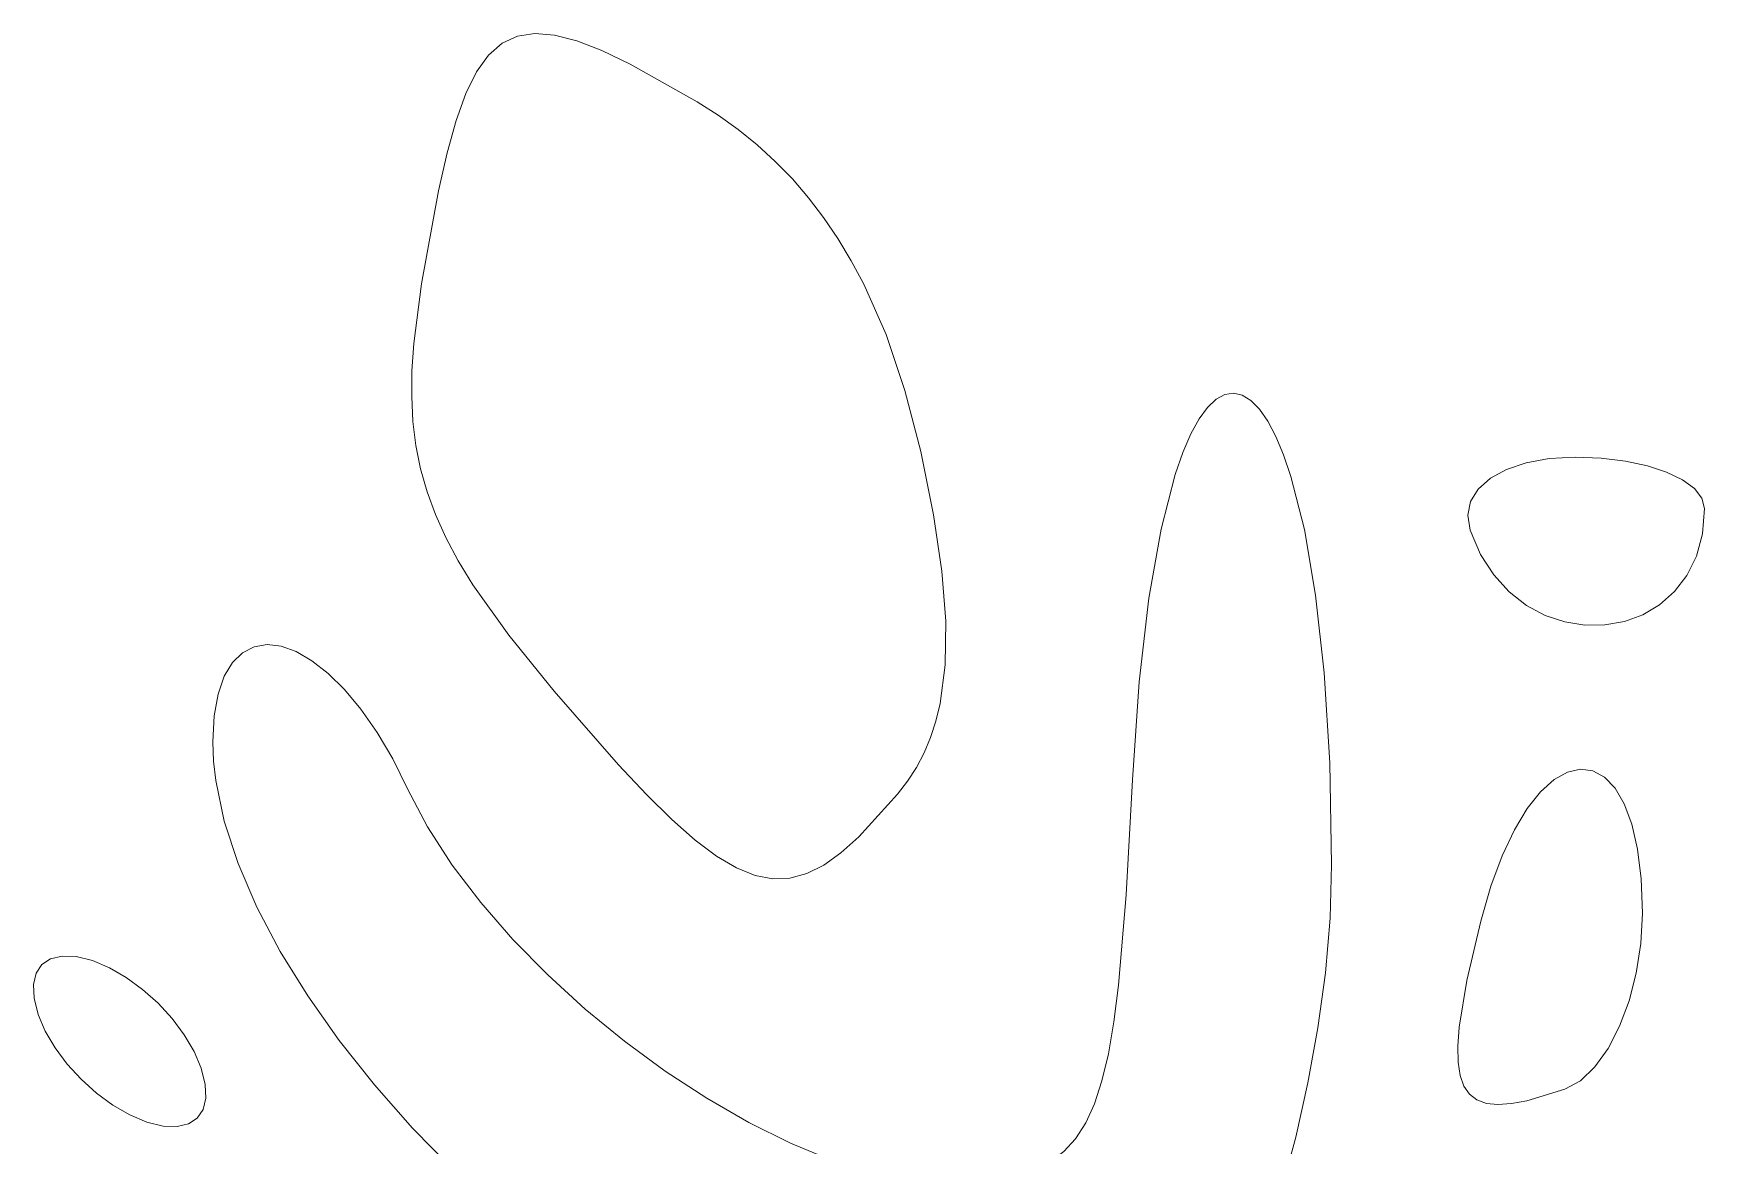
# Model space of a CAD drawing. Header units: millimetres. Extents: x -199 to 251, y -179 to 271.
# Drawn here: x -37.29 to -18.47, y 171.05 to 183.58 of the extents above; entities that cross this region are included whole.
import ezdxf

# ---------------------------------------------------------------- set-up
doc = ezdxf.new("R2010")
doc.units = ezdxf.units.MM
doc.header["$MEASUREMENT"] = 0
doc.layers.add('Camada 1', color=7, linetype='Continuous')

msp = doc.modelspace()

# ---------------------------------------------------------------- linework, layer by layer
at = {"layer": 'Camada 1', "color": 250, "lineweight": 18}
for points, knots in [([(-33.0269, 179.7792), (-33.0269, 179.7792), (-33.0302, 179.4869), (-33.0302, 179.4869), (-33.0302, 179.4869), (-33.0302, 179.4869), (-33.0157, 179.2072), (-33.0157, 179.2072), (-33.0157, 179.2072), (-33.0157, 179.2072), (-32.9826, 178.9371), (-32.9826, 178.9371), (-32.9826, 178.9371), (-32.9826, 178.9371), (-32.9298, 178.6741), (-32.9298, 178.6741), (-32.9298, 178.6741), (-32.9298, 178.6741), (-32.8566, 178.4154), (-32.8566, 178.4154), (-32.8566, 178.4154), (-32.8566, 178.4154), (-32.762, 178.1582), (-32.762, 178.1582), (-32.762, 178.1582), (-32.762, 178.1582), (-32.6451, 177.8997), (-32.6451, 177.8997), (-32.6451, 177.8997), (-32.6451, 177.8997), (-32.5051, 177.6373), (-32.5051, 177.6373), (-32.5051, 177.6373), (-32.5051, 177.6373), (-32.3411, 177.3683), (-32.3411, 177.3683), (-32.3411, 177.3683), (-32.3411, 177.3683), (-31.9372, 176.7993), (-31.9372, 176.7993), (-31.9372, 176.7993), (-31.9372, 176.7993), (-31.4265, 176.1707), (-31.4265, 176.1707), (-31.4265, 176.1707), (-31.4265, 176.1707), (-30.7009, 175.3418), (-30.7009, 175.3418), (-30.7009, 175.3418), (-30.7009, 175.3418), (-30.3867, 175.0074), (-30.3867, 175.0074), (-30.3867, 175.0074), (-30.3867, 175.0074), (-30.1004, 174.725), (-30.1004, 174.725), (-30.1004, 174.725), (-30.1004, 174.725), (-29.8383, 174.4935), (-29.8383, 174.4935), (-29.8383, 174.4935), (-29.8383, 174.4935), (-29.597, 174.312), (-29.597, 174.312), (-29.597, 174.312), (-29.597, 174.312), (-29.373, 174.1793), (-29.373, 174.1793), (-29.373, 174.1793), (-29.373, 174.1793), (-29.1629, 174.0944), (-29.1629, 174.0944), (-29.1629, 174.0944), (-29.1629, 174.0944), (-28.963, 174.0562), (-28.963, 174.0562), (-28.963, 174.0562), (-28.963, 174.0562), (-28.7699, 174.0638), (-28.7699, 174.0638), (-28.7699, 174.0638), (-28.7699, 174.0638), (-28.5801, 174.116), (-28.5801, 174.116), (-28.5801, 174.116), (-28.5801, 174.116), (-28.3901, 174.2117), (-28.3901, 174.2117), (-28.3901, 174.2117), (-28.3901, 174.2117), (-28.1963, 174.3501), (-28.1963, 174.3501), (-28.1963, 174.3501), (-28.1963, 174.3501), (-27.9954, 174.5299), (-27.9954, 174.5299), (-27.9954, 174.5299), (-27.9954, 174.5299), (-27.5581, 175.01), (-27.5581, 175.01), (-27.5581, 175.01), (-27.5581, 175.01), (-27.4457, 175.1558), (-27.4457, 175.1558), (-27.4457, 175.1558), (-27.4457, 175.1558), (-27.3463, 175.3103), (-27.3463, 175.3103), (-27.3463, 175.3103), (-27.3463, 175.3103), (-27.26, 175.4741), (-27.26, 175.4741), (-27.26, 175.4741), (-27.26, 175.4741), (-27.1866, 175.6482), (-27.1866, 175.6482), (-27.1866, 175.6482), (-27.1866, 175.6482), (-27.1263, 175.8335), (-27.1263, 175.8335), (-27.1263, 175.8335), (-27.1263, 175.8335), (-27.0788, 176.0309), (-27.0788, 176.0309), (-27.0788, 176.0309), (-27.0788, 176.0309), (-27.0221, 176.4657), (-27.0221, 176.4657), (-27.0221, 176.4657), (-27.0221, 176.4657), (-27.0161, 176.9597), (-27.0161, 176.9597), (-27.0161, 176.9597), (-27.0161, 176.9597), (-27.0604, 177.5202), (-27.0604, 177.5202), (-27.0604, 177.5202), (-27.0604, 177.5202), (-27.1544, 178.1541), (-27.1544, 178.1541), (-27.1544, 178.1541), (-27.1544, 178.1541), (-27.2977, 178.8689), (-27.2977, 178.8689), (-27.2977, 178.8689), (-27.2977, 178.8689), (-27.4747, 179.5576), (-27.4747, 179.5576), (-27.4747, 179.5576), (-27.4747, 179.5576), (-27.6881, 180.1854), (-27.6881, 180.1854), (-27.6881, 180.1854), (-27.6881, 180.1854), (-27.9393, 180.7548), (-27.9393, 180.7548), (-27.9393, 180.7548), (-27.9393, 180.7548), (-28.0797, 181.0183), (-28.0797, 181.0183), (-28.0797, 181.0183), (-28.0797, 181.0183), (-28.23, 181.2681), (-28.23, 181.2681), (-28.23, 181.2681), (-28.23, 181.2681), (-28.3905, 181.5045), (-28.3905, 181.5045), (-28.3905, 181.5045), (-28.3905, 181.5045), (-28.5615, 181.7277), (-28.5615, 181.7277), (-28.5615, 181.7277), (-28.5615, 181.7277), (-28.7431, 181.9381), (-28.7431, 181.9381), (-28.7431, 181.9381), (-28.7431, 181.9381), (-28.9354, 182.136), (-28.9354, 182.136), (-28.9354, 182.136), (-28.9354, 182.136), (-29.1387, 182.3216), (-29.1387, 182.3216), (-29.1387, 182.3216), (-29.1387, 182.3216), (-29.3532, 182.4954), (-29.3532, 182.4954), (-29.3532, 182.4954), (-29.3532, 182.4954), (-29.5791, 182.6574), (-29.5791, 182.6574), (-29.5791, 182.6574), (-29.5791, 182.6574), (-29.8164, 182.8082), (-29.8164, 182.8082), (-29.8164, 182.8082), (-29.8164, 182.8082), (-30.5703, 183.2326), (-30.5703, 183.2326), (-30.5703, 183.2326), (-30.5703, 183.2326), (-30.8885, 183.3848), (-30.8885, 183.3848), (-30.8885, 183.3848), (-30.8885, 183.3848), (-31.1715, 183.4945), (-31.1715, 183.4945), (-31.1715, 183.4945), (-31.1715, 183.4945), (-31.4222, 183.5594), (-31.4222, 183.5594), (-31.4222, 183.5594), (-31.4222, 183.5594), (-31.644, 183.5776), (-31.644, 183.5776), (-31.644, 183.5776), (-31.644, 183.5776), (-31.8395, 183.5473), (-31.8395, 183.5473), (-31.8395, 183.5473), (-31.8395, 183.5473), (-32.0119, 183.4664), (-32.0119, 183.4664), (-32.0119, 183.4664), (-32.0119, 183.4664), (-32.1642, 183.3328), (-32.1642, 183.3328), (-32.1642, 183.3328), (-32.1642, 183.3328), (-32.2993, 183.1447), (-32.2993, 183.1447), (-32.2993, 183.1447), (-32.2993, 183.1447), (-32.4204, 182.9), (-32.4204, 182.9), (-32.4204, 182.9), (-32.4204, 182.9), (-32.5303, 182.5967), (-32.5303, 182.5967), (-32.5303, 182.5967), (-32.5303, 182.5967), (-32.6321, 182.2329), (-32.6321, 182.2329), (-32.6321, 182.2329), (-32.6321, 182.2329), (-32.7288, 181.8065), (-32.7288, 181.8065), (-32.7288, 181.8065), (-32.7288, 181.8065), (-32.919, 180.7582), (-32.919, 180.7582), (-32.919, 180.7582), (-32.919, 180.7582), (-33.0067, 180.0867), (-33.0067, 180.0867), (-33.0067, 180.0867), (-33.0067, 180.0867), (-33.0269, 179.7792), (-33.0269, 179.7792)], [0, 0, 0, 0, 0.0151515, 0.0151515, 0.0151515, 0.0151515, 0.030303, 0.030303, 0.030303, 0.030303, 0.0454545, 0.0454545, 0.0454545, 0.0454545, 0.0606061, 0.0606061, 0.0606061, 0.0606061, 0.0757576, 0.0757576, 0.0757576, 0.0757576, 0.0909091, 0.0909091, 0.0909091, 0.0909091, 0.1060606, 0.1060606, 0.1060606, 0.1060606, 0.1212121, 0.1212121, 0.1212121, 0.1212121, 0.1363636, 0.1363636, 0.1363636, 0.1363636, 0.1515152, 0.1515152, 0.1515152, 0.1515152, 0.1666667, 0.1666667, 0.1666667, 0.1666667, 0.1818182, 0.1818182, 0.1818182, 0.1818182, 0.1969697, 0.1969697, 0.1969697, 0.1969697, 0.2121212, 0.2121212, 0.2121212, 0.2121212, 0.2272727, 0.2272727, 0.2272727, 0.2272727, 0.2424242, 0.2424242, 0.2424242, 0.2424242, 0.2575758, 0.2575758, 0.2575758, 0.2575758, 0.2727273, 0.2727273, 0.2727273, 0.2727273, 0.2878788, 0.2878788, 0.2878788, 0.2878788, 0.3030303, 0.3030303, 0.3030303, 0.3030303, 0.3181818, 0.3181818, 0.3181818, 0.3181818, 0.3333333, 0.3333333, 0.3333333, 0.3333333, 0.3484848, 0.3484848, 0.3484848, 0.3484848, 0.3636364, 0.3636364, 0.3636364, 0.3636364, 0.3787879, 0.3787879, 0.3787879, 0.3787879, 0.3939394, 0.3939394, 0.3939394, 0.3939394, 0.4090909, 0.4090909, 0.4090909, 0.4090909, 0.4242424, 0.4242424, 0.4242424, 0.4242424, 0.4393939, 0.4393939, 0.4393939, 0.4393939, 0.4545455, 0.4545455, 0.4545455, 0.4545455, 0.469697, 0.469697, 0.469697, 0.469697, 0.4848485, 0.4848485, 0.4848485, 0.4848485, 0.5, 0.5, 0.5, 0.5, 0.5151515, 0.5151515, 0.5151515, 0.5151515, 0.530303, 0.530303, 0.530303, 0.530303, 0.5454545, 0.5454545, 0.5454545, 0.5454545, 0.5606061, 0.5606061, 0.5606061, 0.5606061, 0.5757576, 0.5757576, 0.5757576, 0.5757576, 0.5909091, 0.5909091, 0.5909091, 0.5909091, 0.6060606, 0.6060606, 0.6060606, 0.6060606, 0.6212121, 0.6212121, 0.6212121, 0.6212121, 0.6363636, 0.6363636, 0.6363636, 0.6363636, 0.6515152, 0.6515152, 0.6515152, 0.6515152, 0.6666667, 0.6666667, 0.6666667, 0.6666667, 0.6818182, 0.6818182, 0.6818182, 0.6818182, 0.6969697, 0.6969697, 0.6969697, 0.6969697, 0.7121212, 0.7121212, 0.7121212, 0.7121212, 0.7272727, 0.7272727, 0.7272727, 0.7272727, 0.7424242, 0.7424242, 0.7424242, 0.7424242, 0.7575758, 0.7575758, 0.7575758, 0.7575758, 0.7727273, 0.7727273, 0.7727273, 0.7727273, 0.7878788, 0.7878788, 0.7878788, 0.7878788, 0.8030303, 0.8030303, 0.8030303, 0.8030303, 0.8181818, 0.8181818, 0.8181818, 0.8181818, 0.8333333, 0.8333333, 0.8333333, 0.8333333, 0.8484848, 0.8484848, 0.8484848, 0.8484848, 0.8636364, 0.8636364, 0.8636364, 0.8636364, 0.8787879, 0.8787879, 0.8787879, 0.8787879, 0.8939394, 0.8939394, 0.8939394, 0.8939394, 0.9090909, 0.9090909, 0.9090909, 0.9090909, 0.9242424, 0.9242424, 0.9242424, 0.9242424, 0.9393939, 0.9393939, 0.9393939, 0.9393939, 0.9545455, 0.9545455, 0.9545455, 0.9545455, 0.969697, 0.969697, 0.969697, 0.969697, 1, 1, 1, 1]), ([(-35.0496, 176.4923), (-35.0496, 176.4923), (-35.142, 176.337), (-35.142, 176.337), (-35.142, 176.337), (-35.142, 176.337), (-35.2112, 176.1365), (-35.2112, 176.1365), (-35.2112, 176.1365), (-35.2112, 176.1365), (-35.2546, 175.8904), (-35.2546, 175.8904), (-35.2546, 175.8904), (-35.2546, 175.8904), (-35.2697, 175.5979), (-35.2697, 175.5979), (-35.2697, 175.5979), (-35.2697, 175.5979), (-35.2614, 175.3834), (-35.2614, 175.3834), (-35.2614, 175.3834), (-35.2614, 175.3834), (-35.2368, 175.1625), (-35.2368, 175.1625), (-35.2368, 175.1625), (-35.2368, 175.1625), (-35.1406, 174.7044), (-35.1406, 174.7044), (-35.1406, 174.7044), (-35.1406, 174.7044), (-34.9849, 174.2281), (-34.9849, 174.2281), (-34.9849, 174.2281), (-34.9849, 174.2281), (-34.7738, 173.7384), (-34.7738, 173.7384), (-34.7738, 173.7384), (-34.7738, 173.7384), (-34.511, 173.2397), (-34.511, 173.2397), (-34.511, 173.2397), (-34.511, 173.2397), (-34.2003, 172.7369), (-34.2003, 172.7369), (-34.2003, 172.7369), (-34.2003, 172.7369), (-33.8457, 172.2343), (-33.8457, 172.2343), (-33.8457, 172.2343), (-33.8457, 172.2343), (-33.451, 171.7367), (-33.451, 171.7367), (-33.451, 171.7367), (-33.451, 171.7367), (-33.0201, 171.2487), (-33.0201, 171.2487), (-33.0201, 171.2487), (-33.0201, 171.2487), (-32.5568, 170.7748), (-32.5568, 170.7748), (-32.5568, 170.7748), (-32.5568, 170.7748), (-32.065, 170.3198), (-32.065, 170.3198), (-32.065, 170.3198), (-32.065, 170.3198), (-31.5486, 169.8881), (-31.5486, 169.8881), (-31.5486, 169.8881), (-31.5486, 169.8881), (-31.0114, 169.4844), (-31.0114, 169.4844), (-31.0114, 169.4844), (-31.0114, 169.4844), (-30.4573, 169.1133), (-30.4573, 169.1133), (-30.4573, 169.1133), (-30.4573, 169.1133), (-29.8901, 168.7795), (-29.8901, 168.7795), (-29.8901, 168.7795), (-29.8901, 168.7795), (-29.3138, 168.4874), (-29.3138, 168.4874), (-29.3138, 168.4874), (-29.3138, 168.4874), (-28.0442, 167.9223), (-28.0442, 167.9223), (-28.0442, 167.9223), (-28.0442, 167.9223), (-26.9009, 167.4597), (-26.9009, 167.4597), (-26.9009, 167.4597), (-26.9009, 167.4597), (-26.4159, 167.2817), (-26.4159, 167.2817), (-26.4159, 167.2817), (-26.4159, 167.2817), (-26.0095, 167.1471), (-26.0095, 167.1471), (-26.0095, 167.1471), (-26.0095, 167.1471), (-25.6973, 167.0621), (-25.6973, 167.0621), (-25.6973, 167.0621), (-25.6973, 167.0621), (-25.4951, 167.0324), (-25.4951, 167.0324), (-25.4951, 167.0324), (-25.4951, 167.0324), (-25.3776, 167.044), (-25.3776, 167.044), (-25.3776, 167.044), (-25.3776, 167.044), (-25.2585, 167.0783), (-25.2585, 167.0783), (-25.2585, 167.0783), (-25.2585, 167.0783), (-25.1381, 167.1344), (-25.1381, 167.1344), (-25.1381, 167.1344), (-25.1381, 167.1344), (-25.0167, 167.2114), (-25.0167, 167.2114), (-25.0167, 167.2114), (-25.0167, 167.2114), (-24.7727, 167.4244), (-24.7727, 167.4244), (-24.7727, 167.4244), (-24.7727, 167.4244), (-24.5291, 167.7102), (-24.5291, 167.7102), (-24.5291, 167.7102), (-24.5291, 167.7102), (-24.2887, 168.0617), (-24.2887, 168.0617), (-24.2887, 168.0617), (-24.2887, 168.0617), (-24.0546, 168.4716), (-24.0546, 168.4716), (-24.0546, 168.4716), (-24.0546, 168.4716), (-23.8293, 168.9329), (-23.8293, 168.9329), (-23.8293, 168.9329), (-23.8293, 168.9329), (-23.6159, 169.4383), (-23.6159, 169.4383), (-23.6159, 169.4383), (-23.6159, 169.4383), (-23.417, 169.9808), (-23.417, 169.9808), (-23.417, 169.9808), (-23.417, 169.9808), (-23.2354, 170.553), (-23.2354, 170.553), (-23.2354, 170.553), (-23.2354, 170.553), (-23.0741, 171.148), (-23.0741, 171.148), (-23.0741, 171.148), (-23.0741, 171.148), (-22.9358, 171.7586), (-22.9358, 171.7586), (-22.9358, 171.7586), (-22.9358, 171.7586), (-22.8234, 172.3774), (-22.8234, 172.3774), (-22.8234, 172.3774), (-22.8234, 172.3774), (-22.7395, 172.9976), (-22.7395, 172.9976), (-22.7395, 172.9976), (-22.7395, 172.9976), (-22.6872, 173.6117), (-22.6872, 173.6117), (-22.6872, 173.6117), (-22.6872, 173.6117), (-22.6691, 174.2128), (-22.6691, 174.2128), (-22.6691, 174.2128), (-22.6691, 174.2128), (-22.6909, 175.3614), (-22.6909, 175.3614), (-22.6909, 175.3614), (-22.6909, 175.3614), (-22.7529, 176.3752), (-22.7529, 176.3752), (-22.7529, 176.3752), (-22.7529, 176.3752), (-22.8497, 177.2519), (-22.8497, 177.2519), (-22.8497, 177.2519), (-22.8497, 177.2519), (-22.9764, 177.9895), (-22.9764, 177.9895), (-22.9764, 177.9895), (-22.9764, 177.9895), (-23.1275, 178.5857), (-23.1275, 178.5857), (-23.1275, 178.5857), (-23.1275, 178.5857), (-23.2106, 178.83), (-23.2106, 178.83), (-23.2106, 178.83), (-23.2106, 178.83), (-23.2978, 179.0381), (-23.2978, 179.0381), (-23.2978, 179.0381), (-23.2978, 179.0381), (-23.3886, 179.2098), (-23.3886, 179.2098), (-23.3886, 179.2098), (-23.3886, 179.2098), (-23.4822, 179.3446), (-23.4822, 179.3446), (-23.4822, 179.3446), (-23.4822, 179.3446), (-23.578, 179.4425), (-23.578, 179.4425), (-23.578, 179.4425), (-23.578, 179.4425), (-23.6754, 179.5031), (-23.6754, 179.5031), (-23.6754, 179.5031), (-23.6754, 179.5031), (-23.7736, 179.526), (-23.7736, 179.526), (-23.7736, 179.526), (-23.7736, 179.526), (-23.8721, 179.5111), (-23.8721, 179.5111), (-23.8721, 179.5111), (-23.8721, 179.5111), (-23.9702, 179.458), (-23.9702, 179.458), (-23.9702, 179.458), (-23.9702, 179.458), (-24.0672, 179.3665), (-24.0672, 179.3665), (-24.0672, 179.3665), (-24.0672, 179.3665), (-24.1625, 179.2363), (-24.1625, 179.2363), (-24.1625, 179.2363), (-24.1625, 179.2363), (-24.2555, 179.0671), (-24.2555, 179.0671), (-24.2555, 179.0671), (-24.2555, 179.0671), (-24.3453, 178.8587), (-24.3453, 178.8587), (-24.3453, 178.8587), (-24.3453, 178.8587), (-24.4316, 178.6107), (-24.4316, 178.6107), (-24.4316, 178.6107), (-24.4316, 178.6107), (-24.5904, 177.995), (-24.5904, 177.995), (-24.5904, 177.995), (-24.5904, 177.995), (-24.7266, 177.2178), (-24.7266, 177.2178), (-24.7266, 177.2178), (-24.7266, 177.2178), (-24.8351, 176.2769), (-24.8351, 176.2769), (-24.8351, 176.2769), (-24.8351, 176.2769), (-24.9106, 175.17), (-24.9106, 175.17), (-24.9106, 175.17), (-24.9106, 175.17), (-24.9829, 173.8744), (-24.9829, 173.8744), (-24.9829, 173.8744), (-24.9829, 173.8744), (-25.0694, 172.8586), (-25.0694, 172.8586), (-25.0694, 172.8586), (-25.0694, 172.8586), (-25.1222, 172.4444), (-25.1222, 172.4444), (-25.1222, 172.4444), (-25.1222, 172.4444), (-25.1839, 172.0866), (-25.1839, 172.0866), (-25.1839, 172.0866), (-25.1839, 172.0866), (-25.256, 171.7807), (-25.256, 171.7807), (-25.256, 171.7807), (-25.256, 171.7807), (-25.3404, 171.5223), (-25.3404, 171.5223), (-25.3404, 171.5223), (-25.3404, 171.5223), (-25.4386, 171.3069), (-25.4386, 171.3069), (-25.4386, 171.3069), (-25.4386, 171.3069), (-25.5525, 171.1299), (-25.5525, 171.1299), (-25.5525, 171.1299), (-25.5525, 171.1299), (-25.6838, 170.9869), (-25.6838, 170.9869), (-25.6838, 170.9869), (-25.6838, 170.9869), (-25.8343, 170.8733), (-25.8343, 170.8733), (-25.8343, 170.8733), (-25.8343, 170.8733), (-26.0056, 170.7848), (-26.0056, 170.7848), (-26.0056, 170.7848), (-26.0056, 170.7848), (-26.1995, 170.7167), (-26.1995, 170.7167), (-26.1995, 170.7167), (-26.1995, 170.7167), (-26.4177, 170.6646), (-26.4177, 170.6646), (-26.4177, 170.6646), (-26.4177, 170.6646), (-26.662, 170.624), (-26.662, 170.624), (-26.662, 170.624), (-26.662, 170.624), (-26.8416, 170.6072), (-26.8416, 170.6072), (-26.8416, 170.6072), (-26.8416, 170.6072), (-27.0299, 170.6056), (-27.0299, 170.6056), (-27.0299, 170.6056), (-27.0299, 170.6056), (-27.4299, 170.646), (-27.4299, 170.646), (-27.4299, 170.646), (-27.4299, 170.646), (-27.8563, 170.741), (-27.8563, 170.741), (-27.8563, 170.741), (-27.8563, 170.741), (-28.303, 170.8866), (-28.303, 170.8866), (-28.303, 170.8866), (-28.303, 170.8866), (-28.7641, 171.0787), (-28.7641, 171.0787), (-28.7641, 171.0787), (-28.7641, 171.0787), (-29.2335, 171.313), (-29.2335, 171.313), (-29.2335, 171.313), (-29.2335, 171.313), (-29.7054, 171.5854), (-29.7054, 171.5854), (-29.7054, 171.5854), (-29.7054, 171.5854), (-30.1737, 171.8918), (-30.1737, 171.8918), (-30.1737, 171.8918), (-30.1737, 171.8918), (-30.6325, 172.228), (-30.6325, 172.228), (-30.6325, 172.228), (-30.6325, 172.228), (-31.0758, 172.59), (-31.0758, 172.59), (-31.0758, 172.59), (-31.0758, 172.59), (-31.4976, 172.9735), (-31.4976, 172.9735), (-31.4976, 172.9735), (-31.4976, 172.9735), (-31.892, 173.3744), (-31.892, 173.3744), (-31.892, 173.3744), (-31.892, 173.3744), (-32.253, 173.7886), (-32.253, 173.7886), (-32.253, 173.7886), (-32.253, 173.7886), (-32.5746, 174.212), (-32.5746, 174.212), (-32.5746, 174.212), (-32.5746, 174.212), (-32.8509, 174.6403), (-32.8509, 174.6403), (-32.8509, 174.6403), (-32.8509, 174.6403), (-33.0758, 175.0695), (-33.0758, 175.0695), (-33.0758, 175.0695), (-33.0758, 175.0695), (-33.2442, 175.4061), (-33.2442, 175.4061), (-33.2442, 175.4061), (-33.2442, 175.4061), (-33.4205, 175.7052), (-33.4205, 175.7052), (-33.4205, 175.7052), (-33.4205, 175.7052), (-33.6022, 175.966), (-33.6022, 175.966), (-33.6022, 175.966), (-33.6022, 175.966), (-33.7865, 176.188), (-33.7865, 176.188), (-33.7865, 176.188), (-33.7865, 176.188), (-33.9711, 176.3707), (-33.9711, 176.3707), (-33.9711, 176.3707), (-33.9711, 176.3707), (-34.1533, 176.5132), (-34.1533, 176.5132), (-34.1533, 176.5132), (-34.1533, 176.5132), (-34.3304, 176.6151), (-34.3304, 176.6151), (-34.3304, 176.6151), (-34.3304, 176.6151), (-34.4998, 176.6756), (-34.4998, 176.6756), (-34.4998, 176.6756), (-34.4998, 176.6756), (-34.6591, 176.6943), (-34.6591, 176.6943), (-34.6591, 176.6943), (-34.6591, 176.6943), (-34.8055, 176.6704), (-34.8055, 176.6704), (-34.8055, 176.6704), (-34.8055, 176.6704), (-34.9365, 176.6033), (-34.9365, 176.6033), (-34.9365, 176.6033), (-34.9365, 176.6033), (-35.0496, 176.4923), (-35.0496, 176.4923)], [0, 0, 0, 0, 0.0089286, 0.0089286, 0.0089286, 0.0089286, 0.0178571, 0.0178571, 0.0178571, 0.0178571, 0.0267857, 0.0267857, 0.0267857, 0.0267857, 0.0357143, 0.0357143, 0.0357143, 0.0357143, 0.0446429, 0.0446429, 0.0446429, 0.0446429, 0.0535714, 0.0535714, 0.0535714, 0.0535714, 0.0625, 0.0625, 0.0625, 0.0625, 0.0714286, 0.0714286, 0.0714286, 0.0714286, 0.0803571, 0.0803571, 0.0803571, 0.0803571, 0.0892857, 0.0892857, 0.0892857, 0.0892857, 0.0982143, 0.0982143, 0.0982143, 0.0982143, 0.1071429, 0.1071429, 0.1071429, 0.1071429, 0.1160714, 0.1160714, 0.1160714, 0.1160714, 0.125, 0.125, 0.125, 0.125, 0.1339286, 0.1339286, 0.1339286, 0.1339286, 0.1428571, 0.1428571, 0.1428571, 0.1428571, 0.1517857, 0.1517857, 0.1517857, 0.1517857, 0.1607143, 0.1607143, 0.1607143, 0.1607143, 0.1696429, 0.1696429, 0.1696429, 0.1696429, 0.1785714, 0.1785714, 0.1785714, 0.1785714, 0.1875, 0.1875, 0.1875, 0.1875, 0.1964286, 0.1964286, 0.1964286, 0.1964286, 0.2053571, 0.2053571, 0.2053571, 0.2053571, 0.2142857, 0.2142857, 0.2142857, 0.2142857, 0.2232143, 0.2232143, 0.2232143, 0.2232143, 0.2321429, 0.2321429, 0.2321429, 0.2321429, 0.2410714, 0.2410714, 0.2410714, 0.2410714, 0.25, 0.25, 0.25, 0.25, 0.2589286, 0.2589286, 0.2589286, 0.2589286, 0.2678571, 0.2678571, 0.2678571, 0.2678571, 0.2767857, 0.2767857, 0.2767857, 0.2767857, 0.2857143, 0.2857143, 0.2857143, 0.2857143, 0.2946429, 0.2946429, 0.2946429, 0.2946429, 0.3035714, 0.3035714, 0.3035714, 0.3035714, 0.3125, 0.3125, 0.3125, 0.3125, 0.3214286, 0.3214286, 0.3214286, 0.3214286, 0.3303571, 0.3303571, 0.3303571, 0.3303571, 0.3392857, 0.3392857, 0.3392857, 0.3392857, 0.3482143, 0.3482143, 0.3482143, 0.3482143, 0.3571429, 0.3571429, 0.3571429, 0.3571429, 0.3660714, 0.3660714, 0.3660714, 0.3660714, 0.375, 0.375, 0.375, 0.375, 0.3839286, 0.3839286, 0.3839286, 0.3839286, 0.3928571, 0.3928571, 0.3928571, 0.3928571, 0.4017857, 0.4017857, 0.4017857, 0.4017857, 0.4107143, 0.4107143, 0.4107143, 0.4107143, 0.4196429, 0.4196429, 0.4196429, 0.4196429, 0.4285714, 0.4285714, 0.4285714, 0.4285714, 0.4375, 0.4375, 0.4375, 0.4375, 0.4464286, 0.4464286, 0.4464286, 0.4464286, 0.4553571, 0.4553571, 0.4553571, 0.4553571, 0.4642857, 0.4642857, 0.4642857, 0.4642857, 0.4732143, 0.4732143, 0.4732143, 0.4732143, 0.4821429, 0.4821429, 0.4821429, 0.4821429, 0.4910714, 0.4910714, 0.4910714, 0.4910714, 0.5, 0.5, 0.5, 0.5, 0.5089286, 0.5089286, 0.5089286, 0.5089286, 0.5178571, 0.5178571, 0.5178571, 0.5178571, 0.5267857, 0.5267857, 0.5267857, 0.5267857, 0.5357143, 0.5357143, 0.5357143, 0.5357143, 0.5446429, 0.5446429, 0.5446429, 0.5446429, 0.5535714, 0.5535714, 0.5535714, 0.5535714, 0.5625, 0.5625, 0.5625, 0.5625, 0.5714286, 0.5714286, 0.5714286, 0.5714286, 0.5803571, 0.5803571, 0.5803571, 0.5803571, 0.5892857, 0.5892857, 0.5892857, 0.5892857, 0.5982143, 0.5982143, 0.5982143, 0.5982143, 0.6071429, 0.6071429, 0.6071429, 0.6071429, 0.6160714, 0.6160714, 0.6160714, 0.6160714, 0.625, 0.625, 0.625, 0.625, 0.6339286, 0.6339286, 0.6339286, 0.6339286, 0.6428571, 0.6428571, 0.6428571, 0.6428571, 0.6517857, 0.6517857, 0.6517857, 0.6517857, 0.6607143, 0.6607143, 0.6607143, 0.6607143, 0.6696429, 0.6696429, 0.6696429, 0.6696429, 0.6785714, 0.6785714, 0.6785714, 0.6785714, 0.6875, 0.6875, 0.6875, 0.6875, 0.6964286, 0.6964286, 0.6964286, 0.6964286, 0.7053571, 0.7053571, 0.7053571, 0.7053571, 0.7142857, 0.7142857, 0.7142857, 0.7142857, 0.7232143, 0.7232143, 0.7232143, 0.7232143, 0.7321429, 0.7321429, 0.7321429, 0.7321429, 0.7410714, 0.7410714, 0.7410714, 0.7410714, 0.75, 0.75, 0.75, 0.75, 0.7589286, 0.7589286, 0.7589286, 0.7589286, 0.7678571, 0.7678571, 0.7678571, 0.7678571, 0.7767857, 0.7767857, 0.7767857, 0.7767857, 0.7857143, 0.7857143, 0.7857143, 0.7857143, 0.7946429, 0.7946429, 0.7946429, 0.7946429, 0.8035714, 0.8035714, 0.8035714, 0.8035714, 0.8125, 0.8125, 0.8125, 0.8125, 0.8214286, 0.8214286, 0.8214286, 0.8214286, 0.8303571, 0.8303571, 0.8303571, 0.8303571, 0.8392857, 0.8392857, 0.8392857, 0.8392857, 0.8482143, 0.8482143, 0.8482143, 0.8482143, 0.8571429, 0.8571429, 0.8571429, 0.8571429, 0.8660714, 0.8660714, 0.8660714, 0.8660714, 0.875, 0.875, 0.875, 0.875, 0.8839286, 0.8839286, 0.8839286, 0.8839286, 0.8928571, 0.8928571, 0.8928571, 0.8928571, 0.9017857, 0.9017857, 0.9017857, 0.9017857, 0.9107143, 0.9107143, 0.9107143, 0.9107143, 0.9196429, 0.9196429, 0.9196429, 0.9196429, 0.9285714, 0.9285714, 0.9285714, 0.9285714, 0.9375, 0.9375, 0.9375, 0.9375, 0.9464286, 0.9464286, 0.9464286, 0.9464286, 0.9553571, 0.9553571, 0.9553571, 0.9553571, 0.9642857, 0.9642857, 0.9642857, 0.9642857, 0.9732143, 0.9732143, 0.9732143, 0.9732143, 0.9821429, 0.9821429, 0.9821429, 0.9821429, 1, 1, 1, 1]), ([(-18.4927, 177.9436), (-18.4927, 177.9436), (-18.4689, 178.229), (-18.4689, 178.229), (-18.4689, 178.229), (-18.4689, 178.229), (-18.4986, 178.3449), (-18.4986, 178.3449), (-18.4986, 178.3449), (-18.4986, 178.3449), (-18.5839, 178.453), (-18.5839, 178.453), (-18.5839, 178.453), (-18.5839, 178.453), (-18.7187, 178.5509), (-18.7187, 178.5509), (-18.7187, 178.5509), (-18.7187, 178.5509), (-18.8971, 178.6364), (-18.8971, 178.6364), (-18.8971, 178.6364), (-18.8971, 178.6364), (-19.1131, 178.707), (-19.1131, 178.707), (-19.1131, 178.707), (-19.1131, 178.707), (-19.3607, 178.7604), (-19.3607, 178.7604), (-19.3607, 178.7604), (-19.3607, 178.7604), (-19.6341, 178.7941), (-19.6341, 178.7941), (-19.6341, 178.7941), (-19.6341, 178.7941), (-19.927, 178.8059), (-19.927, 178.8059), (-19.927, 178.8059), (-19.927, 178.8059), (-20.2181, 178.7894), (-20.2181, 178.7894), (-20.2181, 178.7894), (-20.2181, 178.7894), (-20.4772, 178.742), (-20.4772, 178.742), (-20.4772, 178.742), (-20.4772, 178.742), (-20.6998, 178.6668), (-20.6998, 178.6668), (-20.6998, 178.6668), (-20.6998, 178.6668), (-20.8814, 178.567), (-20.8814, 178.567), (-20.8814, 178.567), (-20.8814, 178.567), (-21.0177, 178.4455), (-21.0177, 178.4455), (-21.0177, 178.4455), (-21.0177, 178.4455), (-21.1039, 178.3057), (-21.1039, 178.3057), (-21.1039, 178.3057), (-21.1039, 178.3057), (-21.1358, 178.1505), (-21.1358, 178.1505), (-21.1358, 178.1505), (-21.1358, 178.1505), (-21.1087, 177.9831), (-21.1087, 177.9831), (-21.1087, 177.9831), (-21.1087, 177.9831), (-20.9923, 177.7108), (-20.9923, 177.7108), (-20.9923, 177.7108), (-20.9923, 177.7108), (-20.8441, 177.4792), (-20.8441, 177.4792), (-20.8441, 177.4792), (-20.8441, 177.4792), (-20.6696, 177.2878), (-20.6696, 177.2878), (-20.6696, 177.2878), (-20.6696, 177.2878), (-20.4741, 177.1361), (-20.4741, 177.1361), (-20.4741, 177.1361), (-20.4741, 177.1361), (-20.2631, 177.0237), (-20.2631, 177.0237), (-20.2631, 177.0237), (-20.2631, 177.0237), (-20.0421, 176.9499), (-20.0421, 176.9499), (-20.0421, 176.9499), (-20.0421, 176.9499), (-19.8164, 176.9142), (-19.8164, 176.9142), (-19.8164, 176.9142), (-19.8164, 176.9142), (-19.5914, 176.9163), (-19.5914, 176.9163), (-19.5914, 176.9163), (-19.5914, 176.9163), (-19.3725, 176.9556), (-19.3725, 176.9556), (-19.3725, 176.9556), (-19.3725, 176.9556), (-19.1653, 177.0315), (-19.1653, 177.0315), (-19.1653, 177.0315), (-19.1653, 177.0315), (-18.9751, 177.1436), (-18.9751, 177.1436), (-18.9751, 177.1436), (-18.9751, 177.1436), (-18.8073, 177.2914), (-18.8073, 177.2914), (-18.8073, 177.2914), (-18.8073, 177.2914), (-18.6674, 177.4743), (-18.6674, 177.4743), (-18.6674, 177.4743), (-18.6674, 177.4743), (-18.5607, 177.6919), (-18.5607, 177.6919), (-18.5607, 177.6919), (-18.5607, 177.6919), (-18.4927, 177.9436), (-18.4927, 177.9436)], [0, 0, 0, 0, 0.030303, 0.030303, 0.030303, 0.030303, 0.0606061, 0.0606061, 0.0606061, 0.0606061, 0.0909091, 0.0909091, 0.0909091, 0.0909091, 0.1212121, 0.1212121, 0.1212121, 0.1212121, 0.1515152, 0.1515152, 0.1515152, 0.1515152, 0.1818182, 0.1818182, 0.1818182, 0.1818182, 0.2121212, 0.2121212, 0.2121212, 0.2121212, 0.2424242, 0.2424242, 0.2424242, 0.2424242, 0.2727273, 0.2727273, 0.2727273, 0.2727273, 0.3030303, 0.3030303, 0.3030303, 0.3030303, 0.3333333, 0.3333333, 0.3333333, 0.3333333, 0.3636364, 0.3636364, 0.3636364, 0.3636364, 0.3939394, 0.3939394, 0.3939394, 0.3939394, 0.4242424, 0.4242424, 0.4242424, 0.4242424, 0.4545455, 0.4545455, 0.4545455, 0.4545455, 0.4848485, 0.4848485, 0.4848485, 0.4848485, 0.5151515, 0.5151515, 0.5151515, 0.5151515, 0.5454545, 0.5454545, 0.5454545, 0.5454545, 0.5757576, 0.5757576, 0.5757576, 0.5757576, 0.6060606, 0.6060606, 0.6060606, 0.6060606, 0.6363636, 0.6363636, 0.6363636, 0.6363636, 0.6666667, 0.6666667, 0.6666667, 0.6666667, 0.6969697, 0.6969697, 0.6969697, 0.6969697, 0.7272727, 0.7272727, 0.7272727, 0.7272727, 0.7575758, 0.7575758, 0.7575758, 0.7575758, 0.7878788, 0.7878788, 0.7878788, 0.7878788, 0.8181818, 0.8181818, 0.8181818, 0.8181818, 0.8484848, 0.8484848, 0.8484848, 0.8484848, 0.8787879, 0.8787879, 0.8787879, 0.8787879, 0.9090909, 0.9090909, 0.9090909, 0.9090909, 0.9393939, 0.9393939, 0.9393939, 0.9393939, 1, 1, 1, 1]), ([(-19.238, 172.995), (-19.238, 172.995), (-19.1867, 173.3267), (-19.1867, 173.3267), (-19.1867, 173.3267), (-19.1867, 173.3267), (-19.1689, 173.6692), (-19.1689, 173.6692), (-19.1689, 173.6692), (-19.1689, 173.6692), (-19.1831, 174.0571), (-19.1831, 174.0571), (-19.1831, 174.0571), (-19.1831, 174.0571), (-19.2239, 174.3918), (-19.2239, 174.3918), (-19.2239, 174.3918), (-19.2239, 174.3918), (-19.2883, 174.6736), (-19.2883, 174.6736), (-19.2883, 174.6736), (-19.2883, 174.6736), (-19.3735, 174.9025), (-19.3735, 174.9025), (-19.3735, 174.9025), (-19.3735, 174.9025), (-19.4769, 175.0787), (-19.4769, 175.0787), (-19.4769, 175.0787), (-19.4769, 175.0787), (-19.5953, 175.2023), (-19.5953, 175.2023), (-19.5953, 175.2023), (-19.5953, 175.2023), (-19.7261, 175.2736), (-19.7261, 175.2736), (-19.7261, 175.2736), (-19.7261, 175.2736), (-19.8664, 175.2925), (-19.8664, 175.2925), (-19.8664, 175.2925), (-19.8664, 175.2925), (-20.0133, 175.2594), (-20.0133, 175.2594), (-20.0133, 175.2594), (-20.0133, 175.2594), (-20.1641, 175.1742), (-20.1641, 175.1742), (-20.1641, 175.1742), (-20.1641, 175.1742), (-20.3158, 175.0371), (-20.3158, 175.0371), (-20.3158, 175.0371), (-20.3158, 175.0371), (-20.4657, 174.8484), (-20.4657, 174.8484), (-20.4657, 174.8484), (-20.4657, 174.8484), (-20.6108, 174.6081), (-20.6108, 174.6081), (-20.6108, 174.6081), (-20.6108, 174.6081), (-20.7485, 174.3163), (-20.7485, 174.3163), (-20.7485, 174.3163), (-20.7485, 174.3163), (-20.8757, 173.9733), (-20.8757, 173.9733), (-20.8757, 173.9733), (-20.8757, 173.9733), (-20.9897, 173.5791), (-20.9897, 173.5791), (-20.9897, 173.5791), (-20.9897, 173.5791), (-21.1453, 172.9109), (-21.1453, 172.9109), (-21.1453, 172.9109), (-21.1453, 172.9109), (-21.2322, 172.3851), (-21.2322, 172.3851), (-21.2322, 172.3851), (-21.2322, 172.3851), (-21.2484, 172.1725), (-21.2484, 172.1725), (-21.2484, 172.1725), (-21.2484, 172.1725), (-21.2456, 171.992), (-21.2456, 171.992), (-21.2456, 171.992), (-21.2456, 171.992), (-21.2232, 171.8422), (-21.2232, 171.8422), (-21.2232, 171.8422), (-21.2232, 171.8422), (-21.1807, 171.7222), (-21.1807, 171.7222), (-21.1807, 171.7222), (-21.1807, 171.7222), (-21.1174, 171.6306), (-21.1174, 171.6306), (-21.1174, 171.6306), (-21.1174, 171.6306), (-21.0328, 171.5663), (-21.0328, 171.5663), (-21.0328, 171.5663), (-21.0328, 171.5663), (-20.9263, 171.528), (-20.9263, 171.528), (-20.9263, 171.528), (-20.9263, 171.528), (-20.7972, 171.5146), (-20.7972, 171.5146), (-20.7972, 171.5146), (-20.7972, 171.5146), (-20.6451, 171.525), (-20.6451, 171.525), (-20.6451, 171.525), (-20.6451, 171.525), (-20.4692, 171.5578), (-20.4692, 171.5578), (-20.4692, 171.5578), (-20.4692, 171.5578), (-20.044, 171.6864), (-20.044, 171.6864), (-20.044, 171.6864), (-20.044, 171.6864), (-19.8682, 171.7827), (-19.8682, 171.7827), (-19.8682, 171.7827), (-19.8682, 171.7827), (-19.7043, 171.9387), (-19.7043, 171.9387), (-19.7043, 171.9387), (-19.7043, 171.9387), (-19.5558, 172.1459), (-19.5558, 172.1459), (-19.5558, 172.1459), (-19.5558, 172.1459), (-19.4261, 172.3965), (-19.4261, 172.3965), (-19.4261, 172.3965), (-19.4261, 172.3965), (-19.319, 172.6823), (-19.319, 172.6823), (-19.319, 172.6823), (-19.319, 172.6823), (-19.238, 172.995), (-19.238, 172.995)], [0, 0, 0, 0, 0.0263158, 0.0263158, 0.0263158, 0.0263158, 0.0526316, 0.0526316, 0.0526316, 0.0526316, 0.0789474, 0.0789474, 0.0789474, 0.0789474, 0.1052632, 0.1052632, 0.1052632, 0.1052632, 0.1315789, 0.1315789, 0.1315789, 0.1315789, 0.1578947, 0.1578947, 0.1578947, 0.1578947, 0.1842105, 0.1842105, 0.1842105, 0.1842105, 0.2105263, 0.2105263, 0.2105263, 0.2105263, 0.2368421, 0.2368421, 0.2368421, 0.2368421, 0.2631579, 0.2631579, 0.2631579, 0.2631579, 0.2894737, 0.2894737, 0.2894737, 0.2894737, 0.3157895, 0.3157895, 0.3157895, 0.3157895, 0.3421053, 0.3421053, 0.3421053, 0.3421053, 0.3684211, 0.3684211, 0.3684211, 0.3684211, 0.3947368, 0.3947368, 0.3947368, 0.3947368, 0.4210526, 0.4210526, 0.4210526, 0.4210526, 0.4473684, 0.4473684, 0.4473684, 0.4473684, 0.4736842, 0.4736842, 0.4736842, 0.4736842, 0.5, 0.5, 0.5, 0.5, 0.5263158, 0.5263158, 0.5263158, 0.5263158, 0.5526316, 0.5526316, 0.5526316, 0.5526316, 0.5789474, 0.5789474, 0.5789474, 0.5789474, 0.6052632, 0.6052632, 0.6052632, 0.6052632, 0.6315789, 0.6315789, 0.6315789, 0.6315789, 0.6578947, 0.6578947, 0.6578947, 0.6578947, 0.6842105, 0.6842105, 0.6842105, 0.6842105, 0.7105263, 0.7105263, 0.7105263, 0.7105263, 0.7368421, 0.7368421, 0.7368421, 0.7368421, 0.7631579, 0.7631579, 0.7631579, 0.7631579, 0.7894737, 0.7894737, 0.7894737, 0.7894737, 0.8157895, 0.8157895, 0.8157895, 0.8157895, 0.8421053, 0.8421053, 0.8421053, 0.8421053, 0.8684211, 0.8684211, 0.8684211, 0.8684211, 0.8947368, 0.8947368, 0.8947368, 0.8947368, 0.9210526, 0.9210526, 0.9210526, 0.9210526, 0.9473684, 0.9473684, 0.9473684, 0.9473684, 1, 1, 1, 1]), ([(-37.1951, 173.0919), (-37.1951, 173.0919), (-37.2603, 172.9949), (-37.2603, 172.9949), (-37.2603, 172.9949), (-37.2603, 172.9949), (-37.2906, 172.8674), (-37.2906, 172.8674), (-37.2906, 172.8674), (-37.2906, 172.8674), (-37.2839, 172.7115), (-37.2839, 172.7115), (-37.2839, 172.7115), (-37.2839, 172.7115), (-37.2382, 172.5292), (-37.2382, 172.5292), (-37.2382, 172.5292), (-37.2382, 172.5292), (-37.1581, 172.3406), (-37.1581, 172.3406), (-37.1581, 172.3406), (-37.1581, 172.3406), (-37.047, 172.1526), (-37.047, 172.1526), (-37.047, 172.1526), (-37.047, 172.1526), (-36.91, 171.9703), (-36.91, 171.9703), (-36.91, 171.9703), (-36.91, 171.9703), (-36.7523, 171.7986), (-36.7523, 171.7986), (-36.7523, 171.7986), (-36.7523, 171.7986), (-36.5787, 171.6424), (-36.5787, 171.6424), (-36.5787, 171.6424), (-36.5787, 171.6424), (-36.3945, 171.5068), (-36.3945, 171.5068), (-36.3945, 171.5068), (-36.3945, 171.5068), (-36.2044, 171.3968), (-36.2044, 171.3968), (-36.2044, 171.3968), (-36.2044, 171.3968), (-36.0138, 171.3172), (-36.0138, 171.3172), (-36.0138, 171.3172), (-36.0138, 171.3172), (-35.8296, 171.2725), (-35.8296, 171.2725), (-35.8296, 171.2725), (-35.8296, 171.2725), (-35.672, 171.2662), (-35.672, 171.2662), (-35.672, 171.2662), (-35.672, 171.2662), (-35.5431, 171.2964), (-35.5431, 171.2964), (-35.5431, 171.2964), (-35.5431, 171.2964), (-35.445, 171.3611), (-35.445, 171.3611), (-35.445, 171.3611), (-35.445, 171.3611), (-35.3796, 171.4582), (-35.3796, 171.4582), (-35.3796, 171.4582), (-35.3796, 171.4582), (-35.3491, 171.5857), (-35.3491, 171.5857), (-35.3491, 171.5857), (-35.3491, 171.5857), (-35.3554, 171.7416), (-35.3554, 171.7416), (-35.3554, 171.7416), (-35.3554, 171.7416), (-35.4006, 171.9239), (-35.4006, 171.9239), (-35.4006, 171.9239), (-35.4006, 171.9239), (-35.481, 172.1125), (-35.481, 172.1125), (-35.481, 172.1125), (-35.481, 172.1125), (-35.5922, 172.3005), (-35.5922, 172.3005), (-35.5922, 172.3005), (-35.5922, 172.3005), (-35.7293, 172.4828), (-35.7293, 172.4828), (-35.7293, 172.4828), (-35.7293, 172.4828), (-35.8872, 172.6545), (-35.8872, 172.6545), (-35.8872, 172.6545), (-35.8872, 172.6545), (-36.0609, 172.8106), (-36.0609, 172.8106), (-36.0609, 172.8106), (-36.0609, 172.8106), (-36.2453, 172.946), (-36.2453, 172.946), (-36.2453, 172.946), (-36.2453, 172.946), (-36.4355, 173.0559), (-36.4355, 173.0559), (-36.4355, 173.0559), (-36.4355, 173.0559), (-36.6264, 173.1352), (-36.6264, 173.1352), (-36.6264, 173.1352), (-36.6264, 173.1352), (-36.8106, 173.1801), (-36.8106, 173.1801), (-36.8106, 173.1801), (-36.8106, 173.1801), (-36.9682, 173.1866), (-36.9682, 173.1866), (-36.9682, 173.1866), (-36.9682, 173.1866), (-37.097, 173.1565), (-37.097, 173.1565), (-37.097, 173.1565), (-37.097, 173.1565), (-37.1951, 173.0919), (-37.1951, 173.0919)], [0, 0, 0, 0, 0.030303, 0.030303, 0.030303, 0.030303, 0.0606061, 0.0606061, 0.0606061, 0.0606061, 0.0909091, 0.0909091, 0.0909091, 0.0909091, 0.1212121, 0.1212121, 0.1212121, 0.1212121, 0.1515152, 0.1515152, 0.1515152, 0.1515152, 0.1818182, 0.1818182, 0.1818182, 0.1818182, 0.2121212, 0.2121212, 0.2121212, 0.2121212, 0.2424242, 0.2424242, 0.2424242, 0.2424242, 0.2727273, 0.2727273, 0.2727273, 0.2727273, 0.3030303, 0.3030303, 0.3030303, 0.3030303, 0.3333333, 0.3333333, 0.3333333, 0.3333333, 0.3636364, 0.3636364, 0.3636364, 0.3636364, 0.3939394, 0.3939394, 0.3939394, 0.3939394, 0.4242424, 0.4242424, 0.4242424, 0.4242424, 0.4545455, 0.4545455, 0.4545455, 0.4545455, 0.4848485, 0.4848485, 0.4848485, 0.4848485, 0.5151515, 0.5151515, 0.5151515, 0.5151515, 0.5454545, 0.5454545, 0.5454545, 0.5454545, 0.5757576, 0.5757576, 0.5757576, 0.5757576, 0.6060606, 0.6060606, 0.6060606, 0.6060606, 0.6363636, 0.6363636, 0.6363636, 0.6363636, 0.6666667, 0.6666667, 0.6666667, 0.6666667, 0.6969697, 0.6969697, 0.6969697, 0.6969697, 0.7272727, 0.7272727, 0.7272727, 0.7272727, 0.7575758, 0.7575758, 0.7575758, 0.7575758, 0.7878788, 0.7878788, 0.7878788, 0.7878788, 0.8181818, 0.8181818, 0.8181818, 0.8181818, 0.8484848, 0.8484848, 0.8484848, 0.8484848, 0.8787879, 0.8787879, 0.8787879, 0.8787879, 0.9090909, 0.9090909, 0.9090909, 0.9090909, 0.9393939, 0.9393939, 0.9393939, 0.9393939, 1, 1, 1, 1])]:
    msp.add_open_spline(points, degree=3, knots=knots, dxfattribs=at)

doc.saveas('drawing.dxf')
